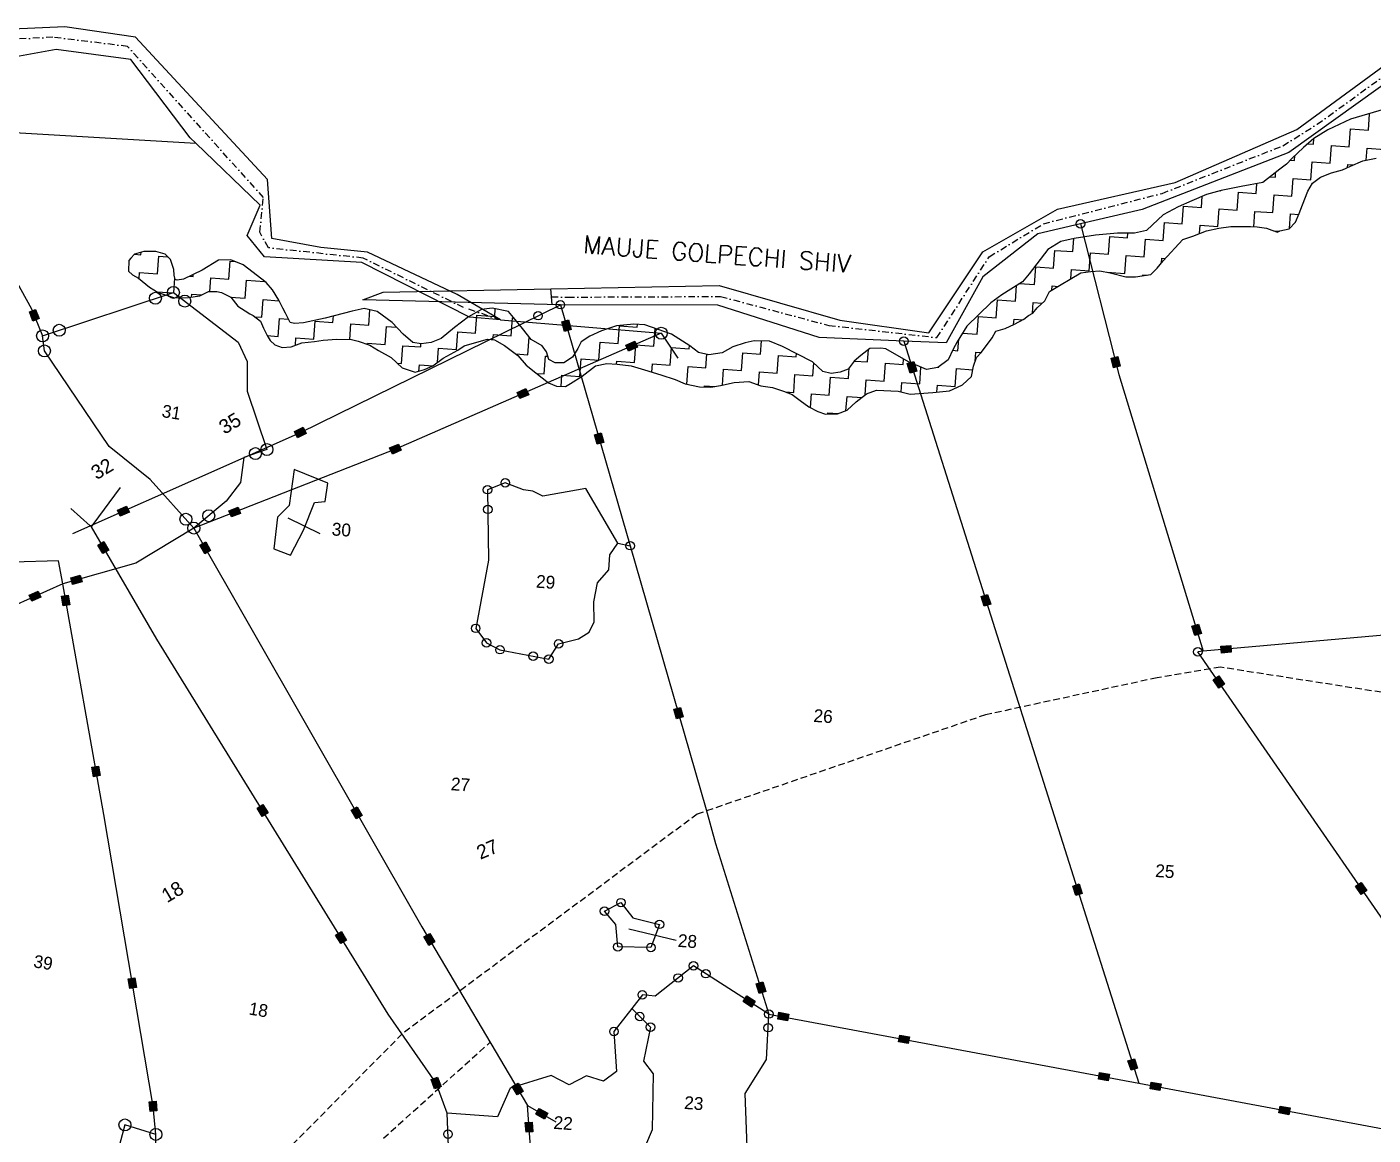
# Model space of a CAD drawing. Header units: metres. Extents: x 318079 to 324759, y 1863980 to 1868406.
# Drawn here: x 321569 to 322584, y 1867190 to 1868026 of the extents above; entities that cross this region are included whole.
import ezdxf

# ---------------------------------------------------------------- set-up
doc = ezdxf.new("R2010")
doc.units = ezdxf.units.M
doc.linetypes.add('DASHDOT', pattern=[1, 0.5, -0.25, 0, -0.25])
doc.linetypes.add('DASHED', pattern=[0.75, 0.5, -0.25])
for name, color, linetype in [('LINE_FOOTPATH', 1, 'DASHED'), ('LINE_WATER', 4, 'Continuous'), ('OFF', 1, 'Continuous'), ('POLY_HATCH', 12, 'Continuous'), ('POLY_PARCEL', 6, 'Continuous'), ('POLY_WATER', 4, 'Continuous'), ('TEXT_MAPOUT', 7, 'Continuous'), ('TEXT_PARCEL', 7, 'Continuous'), ('V_BOUND_STREAM_LINE', 7, 'DASHDOT')]:
    doc.layers.add(name, color=color, linetype=linetype)
doc.styles.get("Standard").update_dxf_attribs({"font": 'simplex.shx'})
doc.styles.add('TEXT_MAP', font='')
doc.styles.get('TEXT_MAP').set_extended_font_data('Kruti Dev 050')
doc.dimstyles.get("Standard").update_dxf_attribs({"dimtxt": 0.18, "dimasz": 0.18, "dimexe": 0.18, "dimexo": 0.0625, "dimgap": 0.09, "dimtad": 0, "dimtih": 1, "dimtoh": 1, "dimdec": 4, "dimzin": 0, "dimdsep": 46, "dimtxsty": 'Standard', "dimcen": 0.09, "dimadec": 0, "dimazin": 0, "dimtfac": 1, "dimtdec": 4, "dimtofl": 0, "dimtmove": 0, "dimatfit": 3, "dimfxl": 1, "dimtolj": 1, "dimtzin": 0, "dimarcsym": 0})

msp = doc.modelspace()

# ---------------------------------------------------------------- hatches: boundary and pattern name
for points in [[(321573.6, 1867803.8), (321578.4, 1867805.7), (321575.6, 1867812.5), (321570.9, 1867810.6)], [(321974.4, 1867796), (321979.4, 1867797.4), (321977.3, 1867804.6), (321972.3, 1867803.2)], [(322029.4, 1867784), (322027.4, 1867788.7), (322020.6, 1867785.7), (322022.6, 1867781.1)], [(322388.2, 1867768.5), (322393.3, 1867769.8), (322391.4, 1867777), (322386.4, 1867775.7)], [(322235, 1867764.5), (322239.9, 1867766.1), (322237.7, 1867773.2), (322232.7, 1867771.7)], [(321947.4, 1867748.2), (321945.3, 1867752.9), (321938.6, 1867750), (321940.6, 1867745.3)], [(321779.7, 1867719.1), (321777.4, 1867723.8), (321770.7, 1867720.5), (321773, 1867715.8)], [(321999, 1867710.9), (322004, 1867712.3), (322001.9, 1867719.5), (321996.9, 1867718.1)], [(321851.3, 1867706.4), (321849.3, 1867711), (321842.5, 1867708.1), (321844.6, 1867703.4)], [(321646.3, 1867659.6), (321644.2, 1867664.3), (321637.3, 1867661.3), (321639.4, 1867656.6)], [(321730.1, 1867658.7), (321728.2, 1867663.5), (321721.3, 1867660.8), (321723.2, 1867656.1)], [(321626.4, 1867628.5), (321630.9, 1867631.1), (321627.1, 1867637.6), (321622.6, 1867634.9)], [(321703.1, 1867628.2), (321707.5, 1867630.8), (321703.9, 1867637.2), (321699.4, 1867634.7)], [(321610.7, 1867607.2), (321609.3, 1867612.1), (321602.2, 1867610.1), (321603.5, 1867605.2)], [(321579.5, 1867595.5), (321577.5, 1867600.2), (321570.7, 1867597.1), (321572.8, 1867592.5)], [(321596.4, 1867589), (321601.5, 1867589.9), (321600.2, 1867597.2), (321595.1, 1867596.3)], [(322290.6, 1867588.8), (322295.6, 1867590.4), (322293.3, 1867597.5), (322288.3, 1867596)], [(322452.2, 1867575.3), (322447.2, 1867573.8), (322449.4, 1867566.6), (322454.4, 1867568.1)], [(322477, 1867554.1), (322476.6, 1867559.2), (322469.1, 1867558.6), (322469.6, 1867553.4)], [(322467.5, 1867527.1), (322471.8, 1867530.1), (322467.5, 1867536.2), (322463.3, 1867533.3)], [(322058.8, 1867503.9), (322063.8, 1867505.3), (322061.7, 1867512.5), (322056.7, 1867511.1)], [(321619.3, 1867460.2), (321624.3, 1867461.1), (321623, 1867468.3), (321618, 1867467.5)], [(321746.5, 1867430.2), (321750.9, 1867432.9), (321747, 1867439.3), (321742.6, 1867436.6)], [(321817.3, 1867428.5), (321821.7, 1867431.1), (321818.1, 1867437.5), (321813.6, 1867434.9)], [(322359.7, 1867370.7), (322364.6, 1867372.2), (322362.3, 1867379.4), (322357.4, 1867377.8)], [(322574.9, 1867371.4), (322579.2, 1867374.4), (322574.9, 1867380.6), (322570.6, 1867377.6)], [(321805.7, 1867334.4), (321810.1, 1867337.1), (321806.1, 1867343.5), (321801.7, 1867340.8)], [(321872.1, 1867333.1), (321876.5, 1867335.7), (321872.7, 1867342.1), (321868.3, 1867339.5)], [(321646.6, 1867300.6), (321651.6, 1867301.4), (321650.4, 1867308.7), (321645.3, 1867307.9)], [(322123.8, 1867305.5), (322118.8, 1867304), (322121, 1867296.8), (322126, 1867298.3)], [(322115.3, 1867286.6), (322118.1, 1867291), (322111.8, 1867295), (322109, 1867290.7)], [(322142.4, 1867276.1), (322143.4, 1867281.2), (322136, 1867282.6), (322135.1, 1867277.5)], [(322233.4, 1867259.1), (322234.3, 1867264.2), (322227, 1867265.5), (322226, 1867260.4)], [(322404.1, 1867247.6), (322399.1, 1867246.1), (322401.4, 1867238.9), (322406.3, 1867240.5)], [(322384.1, 1867230.9), (322385.1, 1867235.9), (322377.7, 1867237.3), (322376.8, 1867232.2)], [(321876.4, 1867224.9), (321881.3, 1867226.7), (321878.7, 1867233.7), (321873.8, 1867232)], [(321938.7, 1867220.4), (321943.1, 1867223), (321939.3, 1867229.3), (321934.9, 1867226.7)], [(322423, 1867223.6), (322424, 1867228.7), (322416.6, 1867230), (322415.7, 1867224.9)], [(321662, 1867207.8), (321667.1, 1867208.3), (321666.4, 1867215.6), (321661.3, 1867215.2)], [(321959.2, 1867202), (321961.7, 1867206.5), (321955.3, 1867210.1), (321952.8, 1867205.7)], [(322520.3, 1867205.4), (322521.3, 1867210.5), (322513.9, 1867211.8), (322512.9, 1867206.7)], [(321945.4, 1867192.2), (321950.5, 1867192.5), (321949.9, 1867199.9), (321944.8, 1867199.5)]]:
    msp.add_hatch(color=256).paths.add_polyline_path(points)

# ---------------------------------------------------------------- linework, layer by layer
for points in [[(321575.6, 1867812.5), (321578.4, 1867805.7), (321573.6, 1867803.8), (321570.9, 1867810.6)], [(321977.3, 1867804.6), (321979.4, 1867797.4), (321974.4, 1867796), (321972.3, 1867803.2)], [(322020.6, 1867785.7), (322027.4, 1867788.7), (322029.4, 1867784), (322022.6, 1867781.1)], [(322391.4, 1867777), (322393.3, 1867769.8), (322388.2, 1867768.5), (322386.4, 1867775.7)], [(322237.7, 1867773.2), (322239.9, 1867766.1), (322235, 1867764.5), (322232.7, 1867771.7)], [(321938.6, 1867750), (321945.3, 1867752.9), (321947.4, 1867748.2), (321940.6, 1867745.3)], [(321770.7, 1867720.5), (321777.4, 1867723.8), (321779.7, 1867719.1), (321773, 1867715.8)], [(322001.9, 1867719.5), (322004, 1867712.3), (321999, 1867710.9), (321996.9, 1867718.1)], [(321842.5, 1867708.1), (321849.3, 1867711), (321851.3, 1867706.4), (321844.6, 1867703.4)], [(321637.3, 1867661.3), (321644.2, 1867664.3), (321646.3, 1867659.6), (321639.4, 1867656.6)], [(321721.3, 1867660.8), (321728.2, 1867663.5), (321730.1, 1867658.7), (321723.2, 1867656.1)], [(321627.1, 1867637.6), (321630.9, 1867631.1), (321626.4, 1867628.5), (321622.6, 1867634.9)], [(321703.9, 1867637.2), (321707.5, 1867630.8), (321703.1, 1867628.2), (321699.4, 1867634.7)], [(321602.2, 1867610.1), (321609.3, 1867612.1), (321610.7, 1867607.2), (321603.5, 1867605.2)], [(321570.7, 1867597.1), (321577.5, 1867600.2), (321579.5, 1867595.5), (321572.8, 1867592.5)], [(321600.2, 1867597.2), (321601.5, 1867589.9), (321596.4, 1867589), (321595.1, 1867596.3)], [(322293.3, 1867597.5), (322295.6, 1867590.4), (322290.6, 1867588.8), (322288.3, 1867596)], [(322449.4, 1867566.6), (322447.2, 1867573.8), (322452.2, 1867575.3), (322454.4, 1867568.1)], [(322469.1, 1867558.6), (322476.6, 1867559.2), (322477, 1867554.1), (322469.6, 1867553.4)], [(322467.5, 1867536.2), (322471.8, 1867530.1), (322467.5, 1867527.1), (322463.3, 1867533.3)], [(322061.7, 1867512.5), (322063.8, 1867505.3), (322058.8, 1867503.9), (322056.7, 1867511.1)], [(321623, 1867468.3), (321624.3, 1867461.1), (321619.3, 1867460.2), (321618, 1867467.5)], [(321747, 1867439.3), (321750.9, 1867432.9), (321746.5, 1867430.2), (321742.6, 1867436.6)], [(321818.1, 1867437.5), (321821.7, 1867431.1), (321817.3, 1867428.5), (321813.6, 1867434.9)], [(322362.3, 1867379.4), (322364.6, 1867372.2), (322359.7, 1867370.7), (322357.4, 1867377.8)], [(322574.9, 1867380.6), (322579.2, 1867374.4), (322574.9, 1867371.4), (322570.6, 1867377.6)], [(321806.1, 1867343.5), (321810.1, 1867337.1), (321805.7, 1867334.4), (321801.7, 1867340.8)], [(321872.7, 1867342.1), (321876.5, 1867335.7), (321872.1, 1867333.1), (321868.3, 1867339.5)], [(321650.4, 1867308.7), (321651.6, 1867301.4), (321646.6, 1867300.6), (321645.3, 1867307.9)], [(322121, 1867296.8), (322118.8, 1867304), (322123.8, 1867305.5), (322126, 1867298.3)], [(322111.8, 1867295), (322118.1, 1867291), (322115.3, 1867286.6), (322109, 1867290.7)], [(322136, 1867282.6), (322143.4, 1867281.2), (322142.4, 1867276.1), (322135.1, 1867277.5)], [(322227, 1867265.5), (322234.3, 1867264.2), (322233.4, 1867259.1), (322226, 1867260.4)], [(322401.4, 1867238.9), (322399.1, 1867246.1), (322404.1, 1867247.6), (322406.3, 1867240.5)], [(322377.7, 1867237.3), (322385.1, 1867235.9), (322384.1, 1867230.9), (322376.8, 1867232.2)], [(321878.7, 1867233.7), (321881.3, 1867226.7), (321876.4, 1867224.9), (321873.8, 1867232)], [(321939.3, 1867229.3), (321943.1, 1867223), (321938.7, 1867220.4), (321934.9, 1867226.7)], [(322416.6, 1867230), (322424, 1867228.7), (322423, 1867223.6), (322415.7, 1867224.9)], [(321666.4, 1867215.6), (321667.1, 1867208.3), (321662, 1867207.8), (321661.3, 1867215.2)], [(321955.3, 1867210.1), (321961.7, 1867206.5), (321959.2, 1867202), (321952.8, 1867205.7)], [(322513.9, 1867211.8), (322521.3, 1867210.5), (322520.3, 1867205.4), (322512.9, 1867206.7)], [(321949.9, 1867199.9), (321950.5, 1867192.5), (321945.4, 1867192.2), (321944.8, 1867199.5)]]:
    msp.add_lwpolyline(points, close=True)
for centre, radius in [((322363.3, 1867877), 3.21), ((321679.5, 1867825.4), 4.52), ((321665.9, 1867820.9), 4.52), ((321688.1, 1867818.8), 4.52), ((321971.2, 1867816.1), 3.21), ((321954.4, 1867807.8), 3.21), ((321580.9, 1867792.6), 4.52), ((321593.5, 1867796.8), 4.52), ((322047.3, 1867794.6), 4.52), ((321582.3, 1867781.2), 4.52), ((322230.1, 1867788.6), 3.21), ((321741.3, 1867703.8), 4.52), ((321750, 1867706.9), 4.52), ((321929.7, 1867681.8), 3.21), ((321916.3, 1867676.6), 3.21), ((321916.5, 1867661.8), 3.21), ((321688.9, 1867654.3), 4.52), ((321706.1, 1867657), 4.52), ((321694.9, 1867647.7), 4.52), ((322023.8, 1867634.4), 3.21), ((321907.4, 1867572.1), 3.21), ((321915.5, 1867561.2), 3.21), ((321969.9, 1867560.4), 3.21), ((321925.7, 1867556), 3.21), ((321950.7, 1867551.1), 3.21), ((321962.5, 1867548.8), 3.21), ((322451.8, 1867554.4), 3.21), ((322004.5, 1867358.8), 3.21), ((322016.9, 1867365.3), 3.21), ((322045.9, 1867348.9), 3.21), ((322014.5, 1867331.9), 3.21), ((322039.5, 1867331.5), 3.21), ((322071.6, 1867317.6), 3.21), ((322060, 1867308.5), 3.21), ((322080.9, 1867311.7), 3.21), ((322033, 1867295.8), 3.21), ((322031, 1867279.5), 3.21), ((322128.4, 1867281.3), 3.21), ((322011.6, 1867268.1), 3.21), ((322039.2, 1867271.4), 3.21), ((322127.9, 1867271), 3.21), ((321643, 1867197.7), 4.52), ((321666.3, 1867190.6), 4.52), ((321886.5, 1867190.8), 3.21)]:
    msp.add_circle(centre, radius)
at = {"layer": 'LINE_FOOTPATH', "ltscale": 10}
for p, q in [((322468.8, 1867542.8), (322421, 1867534.8)), ((322745.7, 1867499.6), (322468.8, 1867542.8)), ((322421, 1867534.8), (322291.7, 1867506.9)), ((322291.7, 1867506.9), (322074.3, 1867432)), ((322074.3, 1867432), (321851.9, 1867266.3)), ((321851.9, 1867266.3), (321617.7, 1867030)), ((321837.9, 1867187.7), (321918.2, 1867260))]:
    msp.add_line(p, q, dxfattribs=at)
at = {"layer": 'LINE_WATER'}
msp.add_line((321965, 1867816.3), (321964.1, 1867828), dxfattribs=at)
at = {"layer": 'OFF'}
msp.add_line((321822.2, 1867819.7), (321837.6, 1867825.6), dxfattribs=at)
at = {"layer": 'POLY_HATCH'}
for p, q in [((322592.5, 1867963.4), (322566.8, 1867955.9)), ((322549.8, 1867947.9), (322539.3, 1867941.4)), ((322566.8, 1867955.9), (322549.8, 1867947.9)), ((322539.3, 1867941.4), (322531.5, 1867934.6)), ((322531.5, 1867934.6), (322522.5, 1867926.4)), ((322513.5, 1867918.2), (322500.7, 1867908.1)), ((322518.5, 1867922), (322513.5, 1867918.2)), ((322522.5, 1867926.4), (322518.5, 1867922)), ((322552.4, 1867915.4), (322560.9, 1867917.9)), ((322560.9, 1867917.9), (322566.9, 1867920.6)), ((322566.9, 1867920.6), (322576.1, 1867924.6)), ((322576.1, 1867924.6), (322586.2, 1867926.5)), ((322500.7, 1867908.1), (322484.3, 1867905.2)), ((322534.6, 1867901.6), (322538.2, 1867907.6)), ((322538.2, 1867907.6), (322544.3, 1867912.3)), ((322544.3, 1867912.3), (322552.4, 1867915.4)), ((322458.2, 1867899.3), (322447.3, 1867894.3)), ((322469.4, 1867902.1), (322458.2, 1867899.3)), ((322484.3, 1867905.2), (322469.4, 1867902.1)), ((322530.7, 1867891.4), (322534.6, 1867901.6)), ((322437, 1867889.8), (322425.6, 1867883.9)), ((322447.3, 1867894.3), (322437, 1867889.8)), ((322528.1, 1867884.8), (322530.7, 1867891.4)), ((322425.6, 1867883.9), (322417.5, 1867876.4)), ((322520.5, 1867873.3), (322525.5, 1867878.2)), ((322525.5, 1867878.2), (322528.1, 1867884.8)), ((322374.5, 1867868.6), (322358.6, 1867866.1)), ((322391.3, 1867870), (322374.5, 1867868.6)), ((322403.9, 1867870.1), (322391.3, 1867870)), ((322413, 1867872), (322403.9, 1867870.1)), ((322417.5, 1867876.4), (322413, 1867872)), ((322440.4, 1867865.3), (322447.9, 1867867.8)), ((322447.9, 1867867.8), (322458.2, 1867871.8)), ((322458.2, 1867871.8), (322467.7, 1867873.7)), ((322467.7, 1867873.7), (322476.7, 1867875.1)), ((322476.7, 1867875.1), (322491.4, 1867875.1)), ((322491.4, 1867875.1), (322496.6, 1867874.7)), ((322496.6, 1867874.7), (322503.4, 1867873.7)), ((322503.4, 1867873.7), (322507.5, 1867872.3)), ((322507.5, 1867872.3), (322511.9, 1867870.8)), ((322511.9, 1867870.8), (322513.5, 1867871.7)), ((322513.5, 1867871.7), (322520.5, 1867873.3)), ((321657.3, 1867856.3), (321650.3, 1867854.2)), ((321666.2, 1867856.2), (321657.3, 1867856.3)), ((321673.4, 1867854.1), (321666.2, 1867856.2)), ((322338.6, 1867857.6), (322324.6, 1867839.3)), ((322348.4, 1867863.7), (322338.6, 1867857.6)), ((322358.6, 1867866.1), (322348.4, 1867863.7)), ((322425.6, 1867849.1), (322440.4, 1867865.3)), ((321645.8, 1867849.3), (321645.7, 1867841.5)), ((321647.5, 1867851.3), (321645.8, 1867849.3)), ((321650.3, 1867854.2), (321647.5, 1867851.3)), ((321677.3, 1867850.2), (321673.4, 1867854.1)), ((321679.9, 1867842.6), (321677.3, 1867850.2)), ((321713.4, 1867849.6), (321701.3, 1867842.1)), ((321722.9, 1867849.9), (321713.4, 1867849.6)), ((321732, 1867846.1), (321722.9, 1867849.9)), ((321749.4, 1867832.8), (321732, 1867846.1)), ((322421, 1867843.7), (322425.6, 1867849.1)), ((321645.7, 1867841.5), (321648.7, 1867838.7)), ((321648.7, 1867838.7), (321653.2, 1867836.2)), ((321653.2, 1867836.2), (321661.6, 1867829.3)), ((321680.1, 1867838.4), (321679.9, 1867842.6)), ((321680.9, 1867835.2), (321680.1, 1867838.4)), ((321701.3, 1867842.1), (321687.2, 1867835.3)), ((322324.6, 1867839.3), (322319.5, 1867833.4)), ((322355.4, 1867835.4), (322363.6, 1867840.1)), ((322363.6, 1867840.1), (322371, 1867841.1)), ((322371, 1867841.1), (322377.9, 1867841.6)), ((322377.9, 1867841.6), (322385.6, 1867840)), ((322385.6, 1867840), (322397.4, 1867837.1)), ((322397.4, 1867837.1), (322404.8, 1867837)), ((322404.8, 1867837), (322416.4, 1867838.8)), ((322416.4, 1867838.8), (322421, 1867843.7)), ((321661.6, 1867829.3), (321668.1, 1867825.2)), ((321682.4, 1867834.6), (321680.9, 1867835.2)), ((321687.2, 1867835.3), (321682.4, 1867834.6)), ((321699.4, 1867822.9), (321705.9, 1867826.1)), ((321705.9, 1867826.1), (321712.2, 1867826.1)), ((321712.2, 1867826.1), (321715.8, 1867825.4)), ((321754.2, 1867827.2), (321749.4, 1867832.8)), ((321758.9, 1867819.6), (321754.2, 1867827.2)), ((322319.5, 1867833.4), (322304.1, 1867823.6)), ((322336.4, 1867819.1), (322340, 1867826.1)), ((322340, 1867826.1), (322348.8, 1867831.2)), ((322348.8, 1867831.2), (322355.4, 1867835.4)), ((321668.1, 1867825.2), (321680.4, 1867821.2)), ((321680.4, 1867821.2), (321690.9, 1867821.4)), ((321690.9, 1867821.4), (321699.4, 1867822.9)), ((321715.8, 1867825.4), (321722.9, 1867821.7)), ((321722.9, 1867821.7), (321728.1, 1867815)), ((321762.1, 1867813.6), (321758.9, 1867819.6)), ((322295.8, 1867817.4), (322277.7, 1867799.9)), ((322304.1, 1867823.6), (322295.8, 1867817.4)), ((322330.7, 1867813.7), (322336.4, 1867819.1)), ((321728.1, 1867815), (321733.7, 1867811.5)), ((321733.7, 1867811.5), (321737.1, 1867809.1)), ((321737.1, 1867809.1), (321739.7, 1867807.9)), ((321739.7, 1867807.9), (321745.1, 1867803.8)), ((321763.9, 1867809.8), (321762.1, 1867813.6)), ((321767.6, 1867802.7), (321763.9, 1867809.8)), ((321793.9, 1867806), (321777.5, 1867802.5)), ((321814.2, 1867811.3), (321793.9, 1867806)), ((321823.2, 1867813.2), (321814.2, 1867811.3)), ((321833, 1867810.9), (321823.2, 1867813.2)), ((321844.5, 1867802.8), (321833, 1867810.9)), ((321901.9, 1867806.9), (321891.3, 1867798.8)), ((321911.7, 1867812.5), (321901.9, 1867806.9)), ((321919.7, 1867813.4), (321911.7, 1867812.5)), ((321932, 1867811), (321919.7, 1867813.4)), ((321935.9, 1867806.5), (321932, 1867811)), ((321942.6, 1867798.2), (321935.9, 1867806.5)), ((322320.7, 1867805.1), (322324, 1867807.9)), ((322324, 1867807.9), (322327.3, 1867809.8)), ((322327.3, 1867809.8), (322330.7, 1867813.7)), ((321745.1, 1867803.8), (321747.4, 1867798.4)), ((321747.4, 1867798.4), (321750.1, 1867793)), ((321770.7, 1867802), (321767.6, 1867802.7)), ((321777.5, 1867802.5), (321770.7, 1867802)), ((321852.7, 1867793.8), (321844.5, 1867802.8)), ((321891.3, 1867798.8), (321881.3, 1867790.6)), ((321949.3, 1867789.8), (321942.6, 1867798.2)), ((322002.2, 1867796.4), (321993.5, 1867792.3)), ((322013.5, 1867800.2), (322002.2, 1867796.4)), ((322026.7, 1867801.4), (322013.5, 1867800.2)), ((322035, 1867800.8), (322026.7, 1867801.4)), ((322054.9, 1867794), (322035, 1867800.8)), ((322277.7, 1867799.9), (322270.3, 1867788.1)), ((322296.6, 1867791.1), (322299.6, 1867796.1)), ((322299.6, 1867796.1), (322306.6, 1867798.2)), ((322306.6, 1867798.2), (322313.6, 1867801.4)), ((322313.6, 1867801.4), (322320.7, 1867805.1)), ((321750.1, 1867793), (321752.4, 1867789.2)), ((321752.4, 1867789.2), (321755.9, 1867785.8)), ((321755.9, 1867785.8), (321761.5, 1867783.8)), ((321768.3, 1867784.3), (321776.4, 1867787.4)), ((321776.4, 1867787.4), (321785.9, 1867788.3)), ((321785.9, 1867788.3), (321792.3, 1867789.4)), ((321792.3, 1867789.4), (321802.8, 1867790.2)), ((321802.8, 1867790.2), (321813.8, 1867789.9)), ((321813.8, 1867789.9), (321818.9, 1867788.5)), ((321818.9, 1867788.5), (321827.6, 1867785.7)), ((321827.6, 1867785.7), (321834.1, 1867781.6)), ((321860.1, 1867787.5), (321852.7, 1867793.8)), ((321866.3, 1867786.5), (321860.1, 1867787.5)), ((321873.7, 1867787.5), (321866.3, 1867786.5)), ((321881.3, 1867790.6), (321873.7, 1867787.5)), ((321898.8, 1867785), (321910, 1867788.4)), ((321910, 1867788.4), (321916.4, 1867790)), ((321916.4, 1867790), (321921.6, 1867789.6)), ((321921.6, 1867789.6), (321929.2, 1867785.4)), ((321929.2, 1867785.4), (321939.1, 1867777.8)), ((321957.4, 1867785), (321949.3, 1867789.8)), ((321986.9, 1867788.1), (321984.5, 1867783)), ((321993.5, 1867792.3), (321986.9, 1867788.1)), ((322068.9, 1867785.2), (322054.9, 1867794)), ((322075.3, 1867780), (322068.9, 1867785.2)), ((322110.5, 1867787.3), (322101.3, 1867784.3)), ((322117.4, 1867788.9), (322110.5, 1867787.3)), ((322128.9, 1867788.6), (322117.4, 1867788.9)), ((322138.6, 1867784.7), (322128.9, 1867788.6)), ((322270.3, 1867788.1), (322267.3, 1867782.6)), ((322288.7, 1867780.3), (322296.6, 1867791.1)), ((321761.5, 1867783.8), (321768.3, 1867784.3)), ((321834.1, 1867781.6), (321843.7, 1867776.2)), ((321843.7, 1867776.2), (321852, 1867768.6)), ((321875.1, 1867770), (321882.9, 1867775.7)), ((321882.9, 1867775.7), (321893.8, 1867781.7)), ((321893.8, 1867781.7), (321898.8, 1867785)), ((321939.1, 1867777.8), (321945.4, 1867770.6)), ((321960.7, 1867780.6), (321957.4, 1867785)), ((321962.4, 1867774.7), (321960.7, 1867780.6)), ((321980.3, 1867776.5), (321973.7, 1867772.3)), ((321984.5, 1867783), (321980.3, 1867776.5)), ((322083.1, 1867778.4), (322075.3, 1867780)), ((322093.1, 1867779.7), (322083.1, 1867778.4)), ((322101.3, 1867784.3), (322093.1, 1867779.7)), ((322161.3, 1867773.1), (322138.6, 1867784.7)), ((322197.8, 1867777.8), (322192.8, 1867773.4)), ((322204.5, 1867783), (322197.8, 1867777.8)), ((322212.9, 1867783.4), (322204.5, 1867783)), ((322216.5, 1867782.7), (322212.9, 1867783.4)), ((322233.6, 1867773), (322216.5, 1867782.7)), ((322267.3, 1867782.6), (322263.6, 1867774.5)), ((322282.7, 1867769.7), (322284.8, 1867776.4)), ((322284.8, 1867776.4), (322288.7, 1867780.3)), ((321852, 1867768.6), (321861.7, 1867765.2)), ((321861.7, 1867765.2), (321868.7, 1867767.3)), ((321868.7, 1867767.3), (321875.1, 1867770)), ((321945.4, 1867770.6), (321952.8, 1867764.8)), ((321967.4, 1867772.3), (321962.4, 1867774.7)), ((321973.7, 1867772.3), (321967.4, 1867772.3)), ((321987.7, 1867762.2), (321997.7, 1867769.9)), ((321997.7, 1867769.9), (322006.3, 1867771.8)), ((322006.3, 1867771.8), (322014.1, 1867771.3)), ((322014.1, 1867771.3), (322024.5, 1867770)), ((322024.5, 1867770), (322034.7, 1867767.1)), ((322034.7, 1867767.1), (322047, 1867763.1)), ((322169.1, 1867765.7), (322161.3, 1867773.1)), ((322175.3, 1867764.2), (322169.1, 1867765.7)), ((322182.2, 1867765.3), (322175.3, 1867764.2)), ((322188.1, 1867767.5), (322182.2, 1867765.3)), ((322192.8, 1867773.4), (322188.1, 1867767.5)), ((322247.3, 1867767.3), (322233.6, 1867773)), ((322255.8, 1867768.8), (322247.3, 1867767.3)), ((322263.6, 1867774.5), (322255.8, 1867768.8)), ((322281.1, 1867762), (322282.7, 1867769.7)), ((321952.8, 1867764.8), (321962.2, 1867757.3)), ((321962.2, 1867757.3), (321968.3, 1867754.8)), ((321968.3, 1867754.8), (321975.1, 1867754.3)), ((321975.1, 1867754.3), (321978.9, 1867756.6)), ((321978.9, 1867756.6), (321987.7, 1867762.2)), ((322047, 1867763.1), (322057.8, 1867759.7)), ((322057.8, 1867759.7), (322065.4, 1867756.5)), ((322065.4, 1867756.5), (322076.2, 1867754.1)), ((322084.6, 1867754), (322092, 1867755.1)), ((322092, 1867755.1), (322102.1, 1867757.5)), ((322102.1, 1867757.5), (322113.2, 1867758.2)), ((322113.2, 1867758.2), (322122.4, 1867754.9)), ((322122.4, 1867754.9), (322131.1, 1867753.7)), ((322270.5, 1867753.9), (322274.3, 1867755.7)), ((322274.3, 1867755.7), (322281.1, 1867762)), ((322076.2, 1867754.1), (322084.6, 1867754)), ((322131.1, 1867753.7), (322139.3, 1867751)), ((322139.3, 1867751), (322146, 1867748.4)), ((322146, 1867748.4), (322151.9, 1867743.8)), ((322194.3, 1867742.8), (322202.1, 1867749)), ((322202.1, 1867749), (322209.6, 1867751.6)), ((322209.6, 1867751.6), (322225.8, 1867750.9)), ((322225.8, 1867750.9), (322235, 1867748.7)), ((322235, 1867748.7), (322251.9, 1867750)), ((322251.9, 1867750), (322264.6, 1867751.2)), ((322264.6, 1867751.2), (322270.5, 1867753.9)), ((322151.9, 1867743.8), (322158.4, 1867739.1)), ((322158.4, 1867739.1), (322165.4, 1867735.5)), ((322165.4, 1867735.5), (322171, 1867733.5)), ((322180, 1867733.9), (322187.5, 1867736.5)), ((322187.5, 1867736.5), (322194.3, 1867742.8)), ((322171, 1867733.5), (322180, 1867733.9))]:
    msp.add_line(p, q, dxfattribs=at)
at = {"layer": 'POLY_HATCH', "linetype": 'Continuous', "ltscale": 10}
for p, q in [((322580.3, 1867947.7), (322581.2, 1867960.1)), ((322553.4, 1867949.6), (322553.4, 1867949.6)), ((322553.4, 1867949.6), (322553.4, 1867949.6)), ((322565.9, 1867935.2), (322566.9, 1867948.6)), ((322566.9, 1867948.6), (322580.3, 1867947.7)), ((322534.8, 1867937.5), (322539, 1867937.2)), ((322539, 1867937.2), (322539.3, 1867941.4)), ((322524.6, 1867924.8), (322524.9, 1867928.6)), ((322551.4, 1867922.8), (322552.4, 1867936.2)), ((322552.4, 1867936.2), (322565.9, 1867935.2)), ((322578.6, 1867925.1), (322579.3, 1867934.2)), ((322579.3, 1867934.2), (322592.7, 1867933.2)), ((322521.2, 1867925), (322524.6, 1867924.8)), ((322537, 1867910.3), (322538, 1867923.8)), ((322538, 1867923.8), (322551.4, 1867922.8)), ((322564.7, 1867919.6), (322564.9, 1867921.8)), ((322564.9, 1867921.8), (322568.9, 1867921.5)), ((322495.7, 1867899.9), (322496.3, 1867907.3)), ((322506.4, 1867912.6), (322510.2, 1867912.3)), ((322510.2, 1867912.3), (322510.4, 1867915.7)), ((322522.6, 1867897.9), (322523.6, 1867911.3)), ((322523.6, 1867911.3), (322537, 1867910.3)), ((322454.4, 1867889.4), (322455.1, 1867897.8)), ((322468.5, 1867901.9), (322468.9, 1867901.9)), ((322468.9, 1867901.9), (322468.9, 1867902)), ((322481.3, 1867887.4), (322482.3, 1867900.9)), ((322482.3, 1867900.9), (322495.7, 1867899.9)), ((322508.2, 1867885.5), (322509.2, 1867898.9)), ((322509.2, 1867898.9), (322522.6, 1867897.9)), ((322440, 1867877), (322441, 1867890.4)), ((322441, 1867890.4), (322454.4, 1867889.4)), ((322466.9, 1867875), (322467.9, 1867888.4)), ((322467.9, 1867888.4), (322481.3, 1867887.4)), ((322425.6, 1867864.5), (322426.6, 1867878)), ((322426.6, 1867878), (322440, 1867877)), ((322493.9, 1867874.9), (322494.7, 1867886.4)), ((322494.7, 1867886.4), (322508.2, 1867885.5)), ((322520.8, 1867873.6), (322521.6, 1867884.5)), ((322521.6, 1867884.5), (322527.8, 1867884)), ((322384.3, 1867854.1), (322385.3, 1867867.5)), ((322385.3, 1867867.5), (322398.7, 1867866.5)), ((322398.7, 1867866.5), (322399, 1867870)), ((322453, 1867869.8), (322453.5, 1867876)), ((322453.5, 1867876), (322466.9, 1867875)), ((322508.7, 1867871.9), (322513.2, 1867871.6)), ((322343, 1867843.6), (322344, 1867857)), ((322344, 1867857), (322357.4, 1867856.1)), ((322357.4, 1867856.1), (322358.2, 1867866)), ((322411.2, 1867852.1), (322412.2, 1867865.5)), ((322412.2, 1867865.5), (322425.6, 1867864.5)), ((321650.3, 1867854.2), (321655, 1867853.8)), ((321655, 1867853.8), (321655.2, 1867855.7)), ((321667.5, 1867839.4), (321668.5, 1867852.8)), ((321668.5, 1867852.8), (321675.1, 1867852.3)), ((321721.2, 1867835.4), (321722.2, 1867848.9)), ((321722.2, 1867848.9), (321726.1, 1867848.6)), ((322369.9, 1867841.6), (322370.9, 1867855.1)), ((322370.9, 1867855.1), (322384.3, 1867854.1)), ((322396.8, 1867839.6), (322397.7, 1867853.1)), ((322397.7, 1867853.1), (322411.2, 1867852.1)), ((322424.4, 1867847.7), (322424.6, 1867851.1)), ((322424.6, 1867851.1), (322427.2, 1867850.9)), ((321653.7, 1867835.8), (321654, 1867840.4)), ((321654, 1867840.4), (321667.5, 1867839.4)), ((321679.9, 1867825), (321680.7, 1867836)), ((321692, 1867837.6), (321694.3, 1867837.4)), ((321694.3, 1867837.4), (321694.4, 1867838.8)), ((321707, 1867826.1), (321707.8, 1867836.4)), ((321707.8, 1867836.4), (321721.2, 1867835.4)), ((322328.6, 1867831.2), (322329.6, 1867844.6)), ((322329.6, 1867844.6), (322343, 1867843.6)), ((322356, 1867835.8), (322356.5, 1867842.6)), ((322356.5, 1867842.6), (322369.9, 1867841.6)), ((322383.3, 1867840.6), (322396.8, 1867839.6)), ((322383.3, 1867840.5), (322383.3, 1867840.6)), ((322410.1, 1867837.8), (322410.2, 1867838.7)), ((322410.2, 1867838.7), (322413.8, 1867838.4)), ((321667, 1867825.9), (321679.9, 1867825)), ((321733.6, 1867821), (321734.6, 1867834.5)), ((321734.6, 1867834.5), (321748.1, 1867833.5)), ((321748.1, 1867833.5), (321748.1, 1867833.8)), ((322314.2, 1867818.7), (322315.1, 1867830.6)), ((322317.3, 1867832), (322328.6, 1867831.2)), ((322341.8, 1867827.1), (322342, 1867830.2)), ((322342, 1867830.2), (322346.5, 1867829.9)), ((321693.2, 1867821.8), (321693.3, 1867824)), ((321693.3, 1867824), (321700.5, 1867823.5)), ((321722.6, 1867821.8), (321733.6, 1867821)), ((321746.1, 1867806.6), (321747.1, 1867820)), ((321747.1, 1867820), (321759.1, 1867819.1)), ((322299.8, 1867806.3), (322300.7, 1867819.7)), ((322300.7, 1867819.7), (322314.2, 1867818.7)), ((322327, 1867809.6), (322327.6, 1867817.7)), ((322327.6, 1867817.7), (322334.4, 1867817.2)), ((321740.9, 1867807), (321746.1, 1867806.6)), ((321758.5, 1867792.2), (321759.5, 1867805.6)), ((321759.5, 1867805.6), (321766.3, 1867805.1)), ((321799.8, 1867802.6), (321800.2, 1867807.6)), ((321826.7, 1867800.7), (321827.5, 1867812.2)), ((321907.3, 1867794.7), (321908.2, 1867808.1)), ((321908.2, 1867808.1), (321921.7, 1867807.2)), ((321921.7, 1867807.2), (321922.1, 1867813)), ((321934.1, 1867792.7), (321935.1, 1867806.2)), ((321935.1, 1867806.2), (321936.2, 1867806.1)), ((322285.3, 1867793.8), (322286.3, 1867807.3)), ((322286.3, 1867807.3), (322299.8, 1867806.3)), ((321785.4, 1867790.2), (321786.4, 1867803.6)), ((321786.4, 1867803.6), (321799.8, 1867802.6)), ((321812.4, 1867789.9), (321813.2, 1867801.6)), ((321813.2, 1867801.6), (321826.7, 1867800.7)), ((321839.1, 1867786.2), (321840.1, 1867799.7)), ((321840.1, 1867799.7), (321847.8, 1867799.1)), ((321892.8, 1867782.3), (321893.8, 1867795.7)), ((321893.8, 1867795.7), (321907.3, 1867794.7)), ((322014.7, 1867786.8), (322015.7, 1867800.2)), ((322015.7, 1867800.2), (322029.1, 1867799.2)), ((322029.1, 1867799.2), (322029.3, 1867801.2)), ((322041.6, 1867784.8), (322042.6, 1867798.2)), ((322312.9, 1867801.1), (322313.2, 1867805.3)), ((322313.2, 1867805.3), (322320.1, 1867804.8)), ((321750.2, 1867792.8), (321758.5, 1867792.2)), ((321771.5, 1867785.6), (321771.9, 1867791.2)), ((321771.9, 1867791.2), (321785.4, 1867790.2)), ((321825.6, 1867786.4), (321825.7, 1867787.2)), ((321825.7, 1867787.2), (321839.1, 1867786.2)), ((321851.5, 1867771.8), (321852.5, 1867785.2)), ((321852.5, 1867785.2), (321866, 1867784.3)), ((321866, 1867784.3), (321866.1, 1867786.5)), ((321920.4, 1867789.7), (321920.7, 1867793.7)), ((321920.7, 1867793.7), (321934.1, 1867792.7)), ((321946.6, 1867778.3), (321947.6, 1867791.7)), ((321947.6, 1867791.7), (321947.8, 1867791.7)), ((322000.3, 1867774.3), (322001.3, 1867787.8)), ((322001.3, 1867787.8), (322014.7, 1867786.8)), ((322027.2, 1867772.4), (322028.1, 1867785.8)), ((322028.1, 1867785.8), (322041.6, 1867784.8)), ((322068.4, 1867782.8), (322068.6, 1867785.3)), ((322122.2, 1867778.9), (322122.9, 1867788.8)), ((322270.9, 1867781.4), (322271.6, 1867790)), ((322274.4, 1867794.6), (322285.3, 1867793.8)), ((321878.6, 1867772.6), (321879.4, 1867783.3)), ((321879.4, 1867783.3), (321892.8, 1867782.3)), ((321937.6, 1867779), (321946.6, 1867778.3)), ((321959, 1867763.9), (321960, 1867777.3)), ((321960, 1867777.3), (321961.7, 1867777.2)), ((321985.9, 1867761.9), (321986.9, 1867775.3)), ((321986.9, 1867775.3), (322000.3, 1867774.3)), ((322054, 1867770.4), (322055, 1867783.8)), ((322055, 1867783.8), (322068.4, 1867782.8)), ((322080.9, 1867768.4), (322081.6, 1867778.7)), ((322095.2, 1867780.9), (322095.3, 1867780.8)), ((322095.3, 1867780.8), (322095.3, 1867780.9)), ((322107.7, 1867766.4), (322108.7, 1867779.9)), ((322108.7, 1867779.9), (322122.2, 1867778.9)), ((322134.6, 1867764.4), (322135.6, 1867777.9)), ((322135.6, 1867777.9), (322149, 1867776.9)), ((322149, 1867776.9), (322149.2, 1867779.3)), ((322202.8, 1867772.9), (322203.4, 1867782.2)), ((322229.6, 1867770.9), (322229.9, 1867775.1)), ((322266.9, 1867781.7), (322270.9, 1867781.4)), ((322283.8, 1867773.3), (322284.3, 1867780.4)), ((322284.3, 1867780.4), (322288.6, 1867780.1)), ((321848.2, 1867772.1), (321851.5, 1867771.8)), ((321864.6, 1867766.1), (321865, 1867770.8)), ((321865, 1867770.8), (321875.2, 1867770.1)), ((322013.6, 1867771.3), (322013.7, 1867773.4)), ((322013.7, 1867773.4), (322027.2, 1867772.4)), ((322040.1, 1867765.3), (322040.6, 1867771.4)), ((322040.6, 1867771.4), (322054, 1867770.4)), ((322066.5, 1867756.3), (322067.5, 1867769.4)), ((322067.5, 1867769.4), (322080.9, 1867768.4)), ((322093.4, 1867755.4), (322094.3, 1867767.4)), ((322094.3, 1867767.4), (322107.7, 1867766.4)), ((322120.5, 1867755.6), (322121.2, 1867765.4)), ((322121.2, 1867765.4), (322134.6, 1867764.4)), ((322161.5, 1867762.5), (322162.2, 1867772.3)), ((322188.3, 1867760.5), (322188.9, 1867768.5)), ((322193, 1867773.6), (322202.8, 1867772.9)), ((322215.2, 1867758.5), (322216.2, 1867771.9)), ((322216.2, 1867771.9), (322229.6, 1867770.9)), ((322242.1, 1867756.5), (322243, 1867769.1)), ((322256.1, 1867769), (322256.5, 1867769)), ((322256.5, 1867769), (322256.5, 1867769.3)), ((322268.9, 1867754.5), (322269.9, 1867768)), ((322269.9, 1867768), (322282.1, 1867767.1)), ((321953.5, 1867764.3), (321959, 1867763.9)), ((321971.8, 1867754.5), (321972.4, 1867762.9)), ((321972.4, 1867762.9), (321985.9, 1867761.9)), ((322079.8, 1867754.1), (322079.9, 1867755)), ((322079.9, 1867755), (322087.4, 1867754.4)), ((322147.1, 1867750), (322148, 1867763.5)), ((322148, 1867763.5), (322161.5, 1867762.5)), ((322173.9, 1867748), (322174.9, 1867761.5)), ((322174.9, 1867761.5), (322188.3, 1867760.5)), ((322200.9, 1867748.1), (322201.8, 1867759.5)), ((322201.8, 1867759.5), (322215.2, 1867758.5)), ((322228.1, 1867750.3), (322228.6, 1867757.5)), ((322228.6, 1867757.5), (322242.1, 1867756.5)), ((322255.1, 1867750.3), (322255.5, 1867755.5)), ((322255.5, 1867755.5), (322268.9, 1867754.5)), ((322140.7, 1867750.5), (322147.1, 1867750)), ((322159.7, 1867738.5), (322160.5, 1867749)), ((322160.5, 1867749), (322173.9, 1867748)), ((322186.5, 1867736.1), (322187.4, 1867747)), ((322187.4, 1867747), (322198.6, 1867746.2)), ((322172.9, 1867734.6), (322180.5, 1867734.1)), ((322172.9, 1867733.6), (322172.9, 1867734.6))]:
    msp.add_line(p, q, dxfattribs=at)
at = {"layer": 'POLY_PARCEL'}
for p, q in [((321544.1, 1867946.8), (321696.3, 1867938)), ((321532, 1867886), (321572.6, 1867813.1)), ((322363.3, 1867877), (322392.2, 1867763.4)), ((321580.9, 1867792.6), (321679.5, 1867825.4)), ((321679.5, 1867825.4), (321728.3, 1867787.9)), ((321775.2, 1867719.8), (321971.2, 1867816.1)), ((321971.2, 1867816.1), (322023.8, 1867634.4)), ((321572.6, 1867813.1), (321580.9, 1867792.6)), ((321926.2, 1867804.6), (322047.3, 1867794.6)), ((321582.3, 1867781.2), (321580.9, 1867792.6)), ((321728.3, 1867787.9), (321735.1, 1867773.2)), ((322047.3, 1867794.6), (321846.9, 1867707.2)), ((322047.3, 1867794.6), (322059.7, 1867775.7)), ((322230.1, 1867788.6), (322407.2, 1867229.2)), ((321631.1, 1867709.3), (321582.3, 1867781.2)), ((321735.1, 1867773.2), (321735.1, 1867750.8)), ((322392.2, 1867763.4), (322455.7, 1867554.8)), ((321735.1, 1867750.8), (321750, 1867706.9)), ((321619, 1867650.3), (321775.2, 1867719.8)), ((321661.9, 1867684.3), (321631.1, 1867709.3)), ((321846.9, 1867707.2), (321694.9, 1867647.7)), ((321750, 1867706.9), (321732.7, 1867700.9)), ((321732.7, 1867700.9), (321730, 1867682.1)), ((321694.9, 1867647.7), (321661.9, 1867684.3)), ((321770.6, 1867691.8), (321766.7, 1867664.7)), ((321795.9, 1867681.5), (321770.6, 1867691.8)), ((321619, 1867650.3), (321639.7, 1867678.4)), ((321730, 1867682.1), (321719.3, 1867667.9)), ((321793.9, 1867667.6), (321795.9, 1867681.5)), ((321929.7, 1867681.8), (321916.3, 1867676.6)), ((321916.3, 1867676.6), (321917.1, 1867623.4)), ((321943.5, 1867676.4), (321929.7, 1867681.8)), ((321950.5, 1867675.6), (321943.5, 1867676.4)), ((321958, 1867671.8), (321950.5, 1867675.6)), ((321990.3, 1867677.4), (321958, 1867671.8)), ((322014.5, 1867636.3), (321990.3, 1867677.4)), ((321719.3, 1867667.9), (321694.9, 1867647.7)), ((321766.7, 1867664.7), (321758, 1867655.8)), ((321777.6, 1867646.1), (321785.8, 1867667)), ((321785.8, 1867667), (321793.9, 1867667.6)), ((321616.8, 1867649.3), (321602.1, 1867662.5)), ((321758, 1867655.8), (321755.3, 1867632.1)), ((321603.6, 1867643.5), (321616.8, 1867649.3)), ((321616.8, 1867649.3), (321619, 1867650.3)), ((321617.7, 1867648.6), (321616.8, 1867649.3)), ((321617.7, 1867648.6), (321619, 1867650.3)), ((321667, 1867564), (321617.7, 1867648.6)), ((321694.9, 1867647.7), (321651.3, 1867621.3)), ((321694.9, 1867647.7), (321866.8, 1867347.1)), ((321767.7, 1867627.2), (321777.6, 1867646.1)), ((322008.6, 1867627.6), (322014.5, 1867636.3)), ((322014.5, 1867636.3), (322023.8, 1867634.4)), ((322023.8, 1867634.4), (322081.2, 1867435.6)), ((321593, 1867622.9), (321558.5, 1867621.9)), ((321596.1, 1867605.7), (321593, 1867622.9)), ((321755.3, 1867632.1), (321767.7, 1867627.2)), ((321917.1, 1867623.4), (321907.4, 1867572.1)), ((322007.7, 1867616.1), (322008.6, 1867627.6)), ((321651.3, 1867621.3), (321596.1, 1867605.7)), ((321999.3, 1867606.4), (322007.7, 1867616.1)), ((321596.1, 1867605.7), (321523.9, 1867573.4)), ((321627, 1867431.7), (321596.1, 1867605.7)), ((321996.5, 1867592.1), (321999.3, 1867606.4)), ((321996.6, 1867577), (321996.5, 1867592.1)), ((321907.4, 1867572.1), (321915.5, 1867561.2)), ((321993, 1867569.3), (321996.6, 1867577)), ((322701.1, 1867576.5), (322455.7, 1867554.8)), ((321841.5, 1867281.2), (321667, 1867564)), ((321969.9, 1867560.4), (321985, 1867564.3)), ((321985, 1867564.3), (321993, 1867569.3)), ((321915.5, 1867561.2), (321925.7, 1867556)), ((321925.7, 1867556), (321962.5, 1867548.8)), ((321962.5, 1867548.8), (321969.9, 1867560.4)), ((322455.7, 1867554.8), (322451.8, 1867554.4)), ((322698.5, 1867196.8), (322451.8, 1867554.4)), ((321664.2, 1867211.7), (321627, 1867431.7)), ((322081.2, 1867435.6), (322088.1, 1867410)), ((322088.1, 1867410), (322128.4, 1867281.3)), ((322004.5, 1867358.8), (322016.9, 1867365.3)), ((322016.9, 1867365.3), (322025.8, 1867353.8)), ((322012.9, 1867348.8), (322004.5, 1867358.8)), ((322014.5, 1867331.9), (322012.9, 1867348.8)), ((322025.8, 1867353.8), (322045.9, 1867348.9)), ((322045.9, 1867348.9), (322039.5, 1867331.5)), ((321866.8, 1867347.1), (321946.4, 1867212.3)), ((322039.5, 1867331.5), (322014.5, 1867331.9)), ((322071.6, 1867317.6), (322042.6, 1867294.8)), ((322128.4, 1867281.3), (322071.6, 1867317.6)), ((322033, 1867295.8), (322025, 1867285.4)), ((322042.6, 1867294.8), (322033, 1867295.8)), ((321877.5, 1867229.3), (321841.5, 1867281.2)), ((322025, 1867285.4), (322011.6, 1867268.1)), ((322025, 1867285.4), (322039.2, 1867271.4)), ((322126.7, 1867247.1), (322128.4, 1867281.3)), ((322128.4, 1867281.3), (322407.2, 1867229.2)), ((322011.6, 1867268.1), (322013.4, 1867238.1)), ((322039.2, 1867271.4), (322033.8, 1867245.7)), ((322013.4, 1867238.1), (322003.7, 1867230.6)), ((322033.8, 1867245.7), (322041.1, 1867236.3)), ((322110.6, 1867221.3), (322126.7, 1867247.1)), ((321885.8, 1867206.5), (321877.5, 1867229.3)), ((321964.2, 1867234.9), (321933.3, 1867225.5)), ((321977.9, 1867227.9), (321964.2, 1867234.9)), ((321990.9, 1867234.7), (321977.9, 1867227.9)), ((322003.7, 1867230.6), (321990.9, 1867234.7)), ((322041.1, 1867236.3), (322040.3, 1867194.1)), ((322407.2, 1867229.2), (322711.1, 1867172.3)), ((321933.3, 1867225.5), (321923.7, 1867203.8)), ((322112.7, 1867165.2), (322110.6, 1867221.3)), ((321666.3, 1867190.6), (321664.2, 1867211.7)), ((321946.4, 1867212.3), (321967.7, 1867200.1)), ((321949, 1867178), (321946.4, 1867212.3)), ((321643, 1867197.7), (321631.8, 1867156.5)), ((321666.3, 1867190.6), (321643, 1867197.7)), ((321923.7, 1867203.8), (321885.8, 1867206.5)), ((321887.3, 1867169), (321885.8, 1867206.5)), ((321666.3, 1867177.5), (321666.3, 1867190.6)), ((322040.3, 1867194.1), (322035.4, 1867182.2))]:
    msp.add_line(p, q, dxfattribs=at)
at = {"layer": 'POLY_WATER'}
for p, q in [((321597.6, 1868025.5), (321515.1, 1868022.1)), ((321651, 1868017.7), (321597.6, 1868025.5)), ((321591.2, 1868008.6), (321544.2, 1868000.1)), ((321647.5, 1868000.9), (321591.2, 1868008.6)), ((321750.5, 1867910.5), (321651, 1868017.7)), ((322526.4, 1867948.2), (322622.2, 1868018.5)), ((321692.1, 1867941.9), (321647.5, 1868000.9)), ((322628, 1868008), (322520.3, 1867930.8)), ((322434.6, 1867908.3), (322526.4, 1867948.2)), ((321696.3, 1867938), (321692.1, 1867941.9)), ((321744.9, 1867891.2), (321696.3, 1867938)), ((322520.3, 1867930.8), (322409.9, 1867887.8)), ((321753.7, 1867866.1), (321750.5, 1867910.5)), ((322346, 1867888.1), (322434.6, 1867908.3)), ((321735.2, 1867868.2), (321744.9, 1867891.2)), ((322289.8, 1867856), (322346, 1867888.1)), ((322409.9, 1867887.8), (322363.3, 1867877)), ((322363.3, 1867877), (322331.1, 1867869.6)), ((321748.2, 1867852.2), (321735.2, 1867868.2)), ((322331.1, 1867869.6), (322289.7, 1867837.2)), ((321790.7, 1867859.2), (321753.7, 1867866.1)), ((321825.7, 1867855.7), (321790.7, 1867859.2)), ((321821.5, 1867848), (321748.2, 1867852.2)), ((321902.7, 1867806.6), (321821.5, 1867848)), ((321893.4, 1867823.9), (321825.7, 1867855.7)), ((322248.9, 1867794.8), (322289.8, 1867856)), ((322289.7, 1867837.2), (322262, 1867787.3)), ((321837.6, 1867825.6), (321964.1, 1867828)), ((321964.1, 1867828), (322090.9, 1867830.5)), ((322090.9, 1867830.5), (322181.8, 1867804.5)), ((321971.2, 1867816.1), (321822.2, 1867819.7)), ((321926.2, 1867804.6), (321893.4, 1867823.9)), ((322089.8, 1867815.7), (321971.2, 1867816.1)), ((322166.4, 1867791.3), (322089.8, 1867815.7)), ((321926.2, 1867804.6), (321902.7, 1867806.6)), ((322181.8, 1867804.5), (322248.9, 1867794.8)), ((322230.1, 1867788.6), (322166.4, 1867791.3)), ((322262, 1867787.3), (322230.1, 1867788.6))]:
    msp.add_line(p, q, dxfattribs=at)
at = {"layer": 'V_BOUND_STREAM_LINE', "ltscale": 10}
for p, q in [((321588.6, 1868017.8), (321517.1, 1868014)), ((321645, 1868010.8), (321588.6, 1868017.8)), ((321747.4, 1867896.9), (321645, 1868010.8)), ((322541.7, 1867952.1), (322626, 1868013.2)), ((322515.8, 1867935.9), (322541.7, 1867952.1)), ((322424.8, 1867900), (322515.8, 1867935.9)), ((321744.6, 1867870.8), (321747.4, 1867896.9)), ((322335.3, 1867877.1), (322424.8, 1867900)), ((322294.5, 1867852.3), (322335.3, 1867877.1)), ((321751.1, 1867859), (321744.6, 1867870.8)), ((321822.5, 1867851.3), (321751.1, 1867859)), ((321898.2, 1867814), (321822.5, 1867851.3)), ((322255, 1867791.3), (322294.5, 1867852.3)), ((321964.5, 1867822), (321976.8, 1867821.8)), ((321976.8, 1867821.8), (322092, 1867822.3)), ((322092, 1867822.3), (322173.6, 1867800.5)), ((321926.2, 1867804.6), (321898.2, 1867814)), ((322173.6, 1867800.5), (322255, 1867791.3))]:
    msp.add_line(p, q, dxfattribs=at)

# ---------------------------------------------------------------- texts
at = {"layer": 'TEXT_MAPOUT', "ltscale": 10}
msp.add_text('MAUJE GOLPECHI SHIV', height=13.469, rotation=355.7827, dxfattribs=at).set_placement((321988.2, 1867855))
at = {"layer": 'TEXT_MAPOUT', "ltscale": 10, "style": 'TEXT_MAP'}
for s, p in [('35', (321718, 1867718)), ('32', (321621.6, 1867683.7)), ('18', (321674.7, 1867364.8))]:
    msp.add_text(s, height=10.77, rotation=30.8772, dxfattribs=at).set_placement(p)
at = {"layer": 'TEXT_MAPOUT', "style": 'TEXT_MAP'}
msp.add_text('27', height=10.62, rotation=22.7705, dxfattribs=at).set_placement((321910.9, 1867397.6))
at = {"layer": 'TEXT_PARCEL', "style": 'TEXT_MAP'}
for s, p in [('31', (321670.3, 1867731.5)), ('39', (321573.6, 1867316.6)), ('18', (321735.9, 1867281))]:
    msp.add_text(s, height=9.56, rotation=350.8118, dxfattribs=at).set_placement(p)
at = {"layer": 'TEXT_PARCEL', "ltscale": 10, "style": 'TEXT_MAP'}
for s, p in [('30', (321798.6, 1867642.2)), ('29', (321952.6, 1867602.8)), ('26', (322161.8, 1867501.6)), ('27', (321888.4, 1867450.1)), ('25', (322419.4, 1867384.7)), ('28', (322059.5, 1867332)), ('23', (322064.3, 1867209.8)), ('22', (321965.8, 1867194.8))]:
    msp.add_text(s, height=9.7, rotation=355.7827, dxfattribs=at).set_placement(p)

# ---------------------------------------------------------------- leaders
for points in [[(321790.2, 1867643.4), (321766.1, 1867655.1)], [(322058.6, 1867336.7), (322022.8, 1867345.4)]]:
    msp.add_leader(points, dimstyle='Standard', override={"dimtxt": 2.5, "dimasz": 2.5, "dimexe": 1.25, "dimexo": 0.625, "dimgap": 0.625, "dimtad": 1, "dimtih": 0, "dimtoh": 0, "dimzin": 8, "dimcen": 2.5, "dimtofl": 1})

doc.saveas('drawing.dxf')
